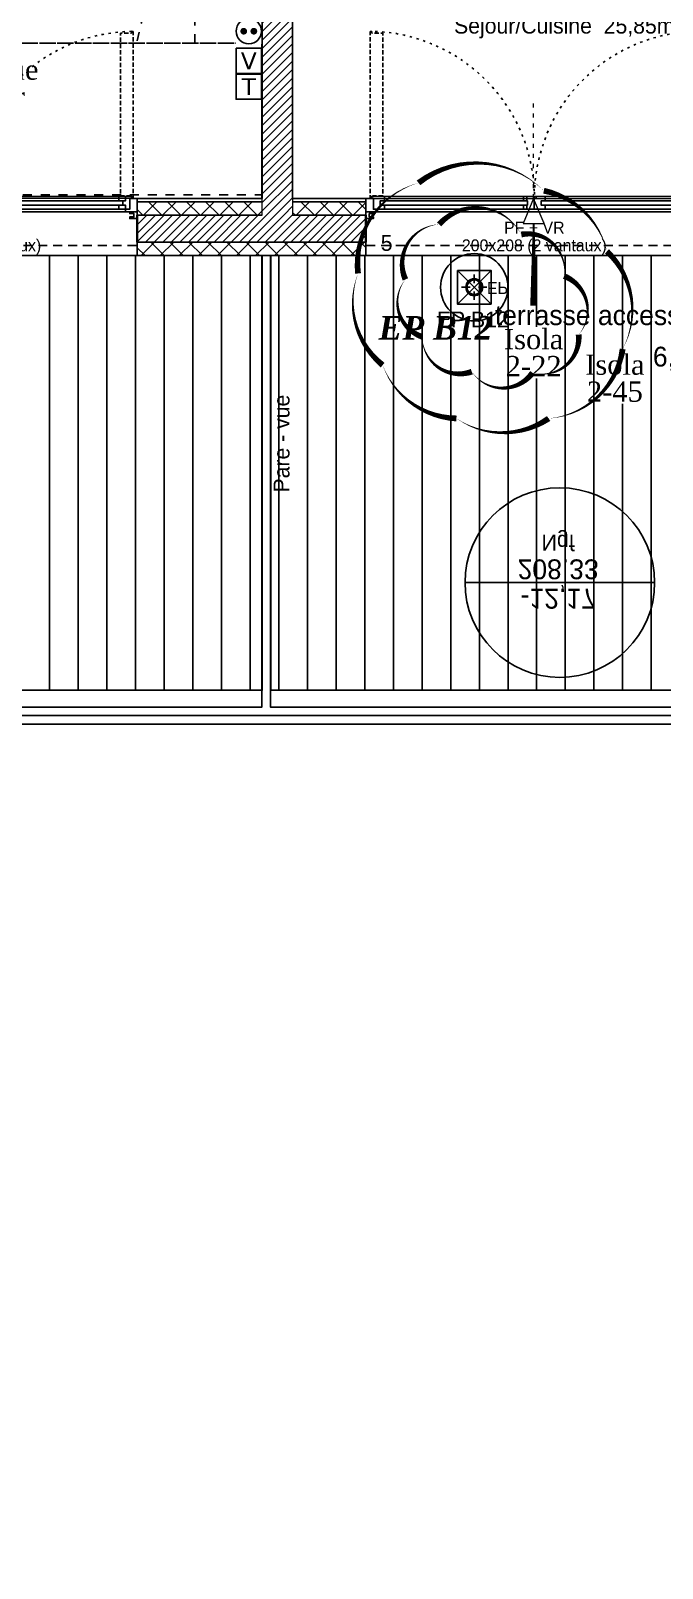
# Model space of a CAD drawing. Header units: centimetres. Extents: x -58072 to 12532, y -30603 to 6224.
# Drawn here: x 10410 to 10785, y 2738 to 3651 of the extents above; entities that cross this region are included whole.
import ezdxf

# ---------------------------------------------------------------- set-up
doc = ezdxf.new("R2010")
doc.units = ezdxf.units.CM
for name, pattern in [('ACAD_ISO03W100', [30, 12, -18]), ('Style de ligne -11', [0.347222, 0.20828, -0.138942]), ('Style de ligne -12', [0.164042, 0.054681, -0.109361]), ('Style de ligne -13', [0.147638, 0.098425, -0.049213]), ('VW-01', [0.41656, 0.20828, -0.20828])]:
    doc.linetypes.add(name, pattern=pattern)
for name, color, linetype in [('B Aménagement intérieur', 252, 'Continuous'), ('B GÈnÈral_Hatch', 252, 'Continuous'), ('B Général', 252, 'Continuous'), ('C ANNOTATIONS-niveaux', 252, 'Continuous'), ('C ANNOTATIONS-PRELEM', 252, 'Continuous'), ('C ANNOTATIONS-prestations', 252, 'Continuous'), ('C ANNOTATIONS-texte', 252, 'Continuous'), ('D SURFACES-shab', 252, 'Continuous'), ('prlm-EAU-EPEXT', 145, 'Continuous'), ('prlm-MOD', 7, 'Continuous'), ('prlm-VMC', 93, 'Continuous')]:
    doc.layers.add(name, color=color, linetype=linetype)
doc.layers.add('prlm-ELEC-CFA', color=1, linetype='Continuous', lineweight=25)
doc.layers.add('prlm-ELEC-CFO', color=1, linetype='Continuous', lineweight=25)
doc.layers.add('prlm-ZEROPLOT', color=254, linetype='Continuous', plot=False)
doc.styles.add('Eurostile', font='Eurosti.TTF')
doc.styles.add('Eurostile (bold)', font='Eurostib.TTF')
doc.styles.add('prlm-eau-ep', font='timesbi.ttf', dxfattribs={"height": 18})
doc.styles.add('prlm-vmc', font='pala.ttf', dxfattribs={"height": 14})
doc.styles.get("Standard").update_dxf_attribs({"font": 'isocp.shx', "height": 12})
pattern_1 = [(90, (0, 0), (17, 0), [])]
pattern_2 = [(45, (0, 0), (2.4253472, -2.6458333), [])]

# ---------------------------------------------------------------- blocks, each defined once
blk = doc.blocks.new('B 60.Groupe-6-1')
at = {"layer": 'B Général', "linetype": 'VW-01', "ltscale": 25.4}
blk.add_line((70, -114.99), (-70, -80.35), dxfattribs=at)
at = {"layer": 'B Général', "linetype": 'VW-01', "ltscale": 25.4, "flags": 128}
for points in [[(-70, 35), (70, 35), (70, -155), (-70, -155)], [(-70, -114.99), (70, -114.99), (70, -155), (-70, -155)]]:
    blk.add_lwpolyline(points, close=True, dxfattribs=at)
blk = doc.blocks.new('B 60.Lit 140.190_PMR 2')
at = {"layer": 'B Général', "linetype": 'VW-01', "ltscale": 25.4, "flags": 128}
for points in [[(70, 155), (-70, 155), (-70, 35), (70, 35)], [(-70, -155), (-70, 35), (-160, 35), (-160, -155)], [(160, -155), (160, 35), (70, 35), (70, -155)]]:
    blk.add_lwpolyline(points, close=True, dxfattribs=at)
at = {"layer": 'B Général', "linetype": 'VW-01', "ltscale": 25.4}
for centre, start, end in [((-70, 35), 90, 180), ((70, 35), 0, 90)]:
    blk.add_arc(centre, 90, start, end, dxfattribs=at)
at = {"layer": 'B Général'}
blk.add_blockref('B 60.Groupe-6-1', (0, 0), dxfattribs=at)
blk = doc.blocks.new('B 60.Groupe-29-1')
at = {"layer": 'D SURFACES-shab', "lineweight": 18, "flags": 128}
blk.add_lwpolyline([(9828.48, 3731.45), (10048.48, 3731.45), (10048.48, 3641.45), (10055.48, 3641.45), (10055.48, 3551.45), (10360.48, 3551.45), (10360.48, 3551.45), (10546.87, 3551.45), (10546.87, 3969.41), (10193.48, 3969.41), (10193.48, 3891.32), (10188.48, 3891.32), (10188.48, 3951.32), (9828.48, 3951.32)], close=True, dxfattribs=at)
at = {"layer": 'B Général', "rotation": 90}
blk.add_blockref('B 60.Lit 140.190_PMR 2', (10392.18, 3713.48), dxfattribs=at)
blk = doc.blocks.new('B 60.PF 200.208 + VR')
at = {"layer": 'B Général', "linetype": 'Continuous'}
for p, q in [((-100, 7), (-100, 17)), ((100, 7), (100, 17))]:
    blk.add_line(p, q, dxfattribs=at)
at = {"layer": 'B Général', "linetype": 'Continuous', "lineweight": 35}
for p, q in [((-100, 7), (-100, -9)), ((100, 7), (100, -9))]:
    blk.add_line(p, q, dxfattribs=at)
at = {"layer": 'B Général'}
blk.add_line((-93, 9), (97, 9), dxfattribs=at)
at = {"layer": 'B Général', "linetype": 'Style de ligne -13', "ltscale": 25.4, "flags": 128}
for points in [[(-97.5, 116.12), (-96.5, 116.12), (-96.5, 115.12), (-90, 115.12), (-90, 18.5), (-96.5, 18.5), (-96.5, 17.5), (-97.5, 17.5)], [(97.5, 116.12), (96.5, 116.12), (96.5, 115.12), (90, 115.12), (90, 18.5), (96.5, 18.5), (96.5, 17.5), (97.5, 17.5)]]:
    blk.add_lwpolyline(points, close=True, dxfattribs=at)
at = {"layer": 'B Général', "flags": 128}
for points in [[(-93, 10.5), (-93, 9), (-100, 9), (-100, 17), (-95.5, 17), (-95.5, 10.5)], [(-4.5, 18), (-89, 18), (-89, 15.5), (-4.5, 15.5)], [(-4.5, 13), (-89, 13), (-89, 10.5), (-4.5, 10.5)], [(6.5, 18), (93, 18), (93, 15.5), (6.5, 15.5)], [(6.5, 13), (93, 13), (93, 10.5), (6.5, 10.5)], [(93, 10.5), (93, 9), (100, 9), (100, 17), (95.5, 17), (95.5, 10.5)], [(-100, 9), (-100, 5), (-95.5, 5), (-95.5, 6), (-98, 6), (-98, 8), (-95.5, 8), (-95.5, 9)], [(100, 9), (100, 5), (95.5, 5), (95.5, 6), (98, 6), (98, 8), (95.5, 8), (95.5, 9)]]:
    blk.add_lwpolyline(points, close=True, dxfattribs=at)
at = {"layer": 'B Général', "linetype": 'Continuous', "flags": 128}
for points in [[(-89, 15.5), (-91.5, 15.5), (-91.5, 13), (-89, 13), (-89, 10.5), (-95.5, 10.5), (-95.5, 17), (-96.5, 17), (-96.5, 18), (-89, 18)], [(-6.5, 15.5), (-4, 15.5), (-4, 13), (-6.5, 13), (-6.5, 10.5), (0, 10.5), (0, 17), (1, 17), (1, 18), (-6.5, 18)], [(6.5, 15.5), (4, 15.5), (4, 13), (6.5, 13), (6.5, 10.5), (0, 10.5), (0, 17), (1, 17), (1, 18), (6.5, 18)], [(89, 15.5), (91.5, 15.5), (91.5, 13), (89, 13), (89, 10.5), (95.5, 10.5), (95.5, 17), (96.5, 17), (96.5, 18), (89, 18)]]:
    blk.add_lwpolyline(points, close=True, dxfattribs=at)
at = {"layer": 'B Général', "linetype": 'Style de ligne -11', "ltscale": 25.4, "flags": 128}
blk.add_lwpolyline([(-100, 9), (100, 9), (100, -11), (-100, -11)], close=True, dxfattribs=at)
at = {"layer": 'B Général', "flags": 128}
blk.add_lwpolyline([(100, -9), (100, -17), (-100, -17), (-100, -9)], dxfattribs=at)
at = {"layer": 'B Général'}
for centre in [(-97, 17.5), (97, 17.5)]:
    blk.add_circle(centre, 0.5, dxfattribs=at)
at = {"layer": 'B Général', "linetype": 'Style de ligne -12', "ltscale": 25.4}
for centre, start, end in [((-98.46, 17.77), 359.55233, 89.0018), ((98.46, 17.77), 90.9982, 180.44847)]:
    blk.add_arc(centre, 98.37, start, end, dxfattribs=at)
at = {"layer": 'B Général', "insert": (0, 3.15), "char_height": 7.056, "attachment_point": 2, "rotation": 360, "line_spacing_factor": 0.894578, "style": 'Eurostile'}
blk.add_mtext('PF + VR', dxfattribs=at)
at = {"layer": 'C ANNOTATIONS-prestations', "rotation": 360, "line_spacing_factor": 0.894578}
for s, insert, char_height, attachment_point, style in [('5', (-91.15, -4.77), 9.41, 1, 'Eurostile (bold)'), ('\\P200x208 (2 vantaux) ', (0, 3.15), 7.0556, 2, 'Eurostile')]:
    blk.add_mtext(s, dxfattribs=dict(at, insert=insert, char_height=char_height, attachment_point=attachment_point, style=style))
blk = doc.blocks.new('B 60.Alti BAT B R-4')
at = {"layer": 'C ANNOTATIONS-niveaux', "linetype": 'Continuous'}
blk.add_line((-55.25, -0.16), (57.25, -0.16), dxfattribs=at)
blk.add_circle((1, -0.16), 56.25, dxfattribs=at)
at = {"layer": 'C ANNOTATIONS-niveaux', "attachment_point": 2, "rotation": 0, "line_spacing_factor": 0.894578, "style": 'Eurostile'}
for s, insert, char_height in [('-12,17', (0, 15.29), 11.759), ('208.33', (0, -2.18), 11.759), ('Ngf', (0, -19.2), 9.407)]:
    blk.add_mtext(s, dxfattribs=dict(at, insert=insert, char_height=char_height))
blk = doc.blocks.new('B 60.EP')
at = {"layer": 'B Général', "linetype": 'Continuous'}
for p, q in [((-7.5, 0), (-2.5, 0)), ((0, 7.5), (0, 2.5)), ((7.5, 0), (2.5, 0)), ((0, -7.5), (0, -2.5))]:
    blk.add_line(p, q, dxfattribs=at)
at = {"layer": 'B Général', "linetype": 'Continuous', "flags": 128}
for points in [[(-5, 0, -1), (5, 0, -1)], [(-4.33, 0, -1), (4.33, 0, -1)]]:
    blk.add_lwpolyline(points, format="xyb", close=True, dxfattribs=at)
at = {"layer": 'C ANNOTATIONS-prestations', "insert": (7.5, 3.99), "char_height": 7.056, "attachment_point": 1, "line_spacing_factor": 0.894578, "style": 'Eurostile'}
blk.add_mtext('EP', dxfattribs=at)
blk = doc.blocks.new('xi.avext')
at = {"layer": 'C ANNOTATIONS-PRELEM'}
for p, q in [((-10, 10), (10, -10)), ((-10, -10), (10, 10))]:
    blk.add_line(p, q, dxfattribs=at)
at = {"layer": 'C ANNOTATIONS-PRELEM', "flags": 128}
blk.add_lwpolyline([(-10, 10), (10, 10), (10, -10), (-10, -10)], close=True, dxfattribs=at)
at = {"layer": 'C ANNOTATIONS-PRELEM'}
for radius in [20, 5]:
    blk.add_circle((0, 0), radius, dxfattribs=at)
blk = doc.blocks.new('xi.EA')
at = {"layer": 'prlm-VMC', "color": 0, "linetype": 'ByBlock', "lineweight": 5, "flags": 128}
blk.add_lwpolyline([(-6.17, -15), (6.17, -15), (0, 0)], close=True, dxfattribs=at)
at = {"layer": 'prlm-VMC', "color": 0, "linetype": 'ByBlock', "lineweight": -2, "flags": 128}
blk.add_lwpolyline([(0, -15, 1, 4, 0), (0, -63.63, 1, 1, 0)], format="xyseb", dxfattribs=at)
at = {"layer": 'prlm-VMC', "color": 0, "linetype": 'ByBlock', "lineweight": 5}
blk.add_solid([(0, 0), (6.17, -15), (-6.17, -15), (0, 0)], dxfattribs=at)
at = {"layer": 'prlm-ZEROPLOT', "color": 250, "linetype": 'ACAD_ISO03W100', "lineweight": 0, "ltscale": 0.2}
blk.add_lwpolyline([(0, 0), (0, 60)], dxfattribs=at)
blk = doc.blocks.new('xi.epext')
at = {"layer": 'prlm-EAU-EPEXT', "color": 0, "linetype": 'ByBlock', "lineweight": -2}
blk.add_circle((0, 0), 5, dxfattribs=at)
blk = doc.blocks.new('xi.PC')
at = {"color": 0, "lineweight": 5}
blk.add_wipeout([(-7.5, -7.5), (7.5, -7.5), (7.5, 7.5), (-7.5, 7.5)], dxfattribs=at).dxf.layer = 'prlm-ELEC-CFO'
at = {"layer": 'prlm-ELEC-CFO', "color": 0, "linetype": 'ByBlock', "lineweight": 5, "const_width": 2}
for points in [[(-4, 0, 1), (-2, 0, 1)], [(2, 0, 1), (4, 0, 1)]]:
    blk.add_lwpolyline(points, format="xyb", close=True, dxfattribs=at)
at = {"layer": 'prlm-ELEC-CFO', "color": 0, "linetype": 'ByBlock', "lineweight": -2}
blk.add_circle((0, 0), 7.5, dxfattribs=at)
blk = doc.blocks.new('xi.TV')
at = {"layer": 'prlm-ELEC-CFA', "color": 0, "linetype": 'ByBlock', "lineweight": -2, "flags": 128}
blk.add_lwpolyline([(-7.5, 7.5), (7.5, 7.5), (7.5, -7.5), (-7.5, -7.5)], close=True, dxfattribs=at)
at = {"layer": 'prlm-ELEC-CFA', "color": 0, "linetype": 'ByBlock', "insert": (0, 0), "char_height": 10, "width": 11.36, "attachment_point": 5}
blk.add_mtext('{\\fVerdana|b0|i0|c0|p34;V}', dxfattribs=at)
blk = doc.blocks.new('xi.TEL')
at = {"layer": 'prlm-ELEC-CFA', "color": 0, "linetype": 'ByBlock', "lineweight": -2, "flags": 128}
blk.add_lwpolyline([(-7.5, 7.5), (7.5, 7.5), (7.5, -7.5), (-7.5, -7.5)], close=True, dxfattribs=at)
at = {"layer": 'prlm-ELEC-CFA', "color": 0, "linetype": 'ByBlock', "insert": (0, 0), "char_height": 10, "width": 11.36, "attachment_point": 5}
blk.add_mtext('{\\fVerdana|b0|i0|c0|p34;T}', dxfattribs=at)

msp = doc.modelspace()

# ---------------------------------------------------------------- hatches: boundary and pattern name
at = {"layer": 'B GÈnÈral_Hatch', "linetype": 'Continuous'}
h = msp.add_hatch(dxfattribs=at)
h.set_pattern_fill('50_BETON', color=256, style=0, pattern_type=2)
h.set_pattern_definition(pattern_2)
h.paths.add_polyline_path([(10547.178, 3541.389), (10565.178, 3541.389), (10565.178, 4134.352), (10547.178, 4134.352)])
h = msp.add_hatch(dxfattribs=at)
h.set_pattern_fill('02_ISOLANT', color=256, angle=90, style=0, pattern_type=2)
h.set_pattern_definition([(135, (0, 0), (-5.656854, -5.656854), []), (225, (0, 0), (-5.656854, 5.656854), [])])
h.paths.add_polyline_path([(10473, 3541.389), (10547.178, 3541.389), (10547.178, 3549.389), (10473, 3549.389)])
h = msp.add_hatch(dxfattribs=at)
h.set_pattern_fill('50_BETON', color=256, style=0, pattern_type=2)
h.set_pattern_definition(pattern_2)
h.paths.add_polyline_path([(10473, 3541.389), (10473, 3525.389), (10608.627, 3525.389), (10608.627, 3541.389)])
h = msp.add_hatch(dxfattribs=at)
h.set_pattern_fill('02_ISOLANT', color=256, angle=-90, style=0, pattern_type=2)
h.set_pattern_definition([(-45, (0, 0), (5.656854, 5.656854), []), (45, (0, 0), (5.656854, -5.656854), [])])
h.paths.add_polyline_path([(10608.627, 3549.389), (10565.178, 3549.389), (10565.178, 3541.389), (10608.627, 3541.389)])
h = msp.add_hatch(dxfattribs=at)
h.set_pattern_fill('02_ISOLANT', color=256, style=0, pattern_type=2)
h.set_pattern_definition([(45, (0, 0), (-5.656854, 5.656854), []), (135, (0, 0), (5.656854, 5.656854), [])])
h.paths.add_polyline_path([(10473, 3525.389), (10473, 3517.389), (10608.627, 3517.389), (10608.627, 3525.389)])
h = msp.add_hatch(dxfattribs=at)
h.set_pattern_fill('H_BARDAGE V 150', color=256, style=0, pattern_type=2)
h.set_pattern_definition(pattern_1)
h.paths.add_polyline_path([(10064.998, 3259.389), (10547.178, 3259.389), (10547.178, 3517.389), (10064.998, 3517.389)])
h = msp.add_hatch(dxfattribs=at)
h.set_pattern_fill('H_BARDAGE V 150', color=256, style=0, pattern_type=2)
h.set_pattern_definition(pattern_1)
h.paths.add_polyline_path([(10552.178, 3259.389), (10820.388, 3259.389), (10820.388, 3517.389), (10552.178, 3517.389)])

# ---------------------------------------------------------------- linework, layer by layer
at = {"layer": 'B Général', "linetype": 'Continuous', "lineweight": 18}
for p, q in [((10547.178, 4134.352), (10547.178, 3551.389)), ((10565.178, 4134.352), (10565.178, 3551.389)), ((10547.178, 3541.389), (10547.178, 3551.389)), ((10565.178, 3551.389), (10565.178, 3541.389)), ((10473, 3541.389), (10547.178, 3541.389)), ((10565.178, 3541.389), (10608.627, 3541.389)), ((10473, 3525.389), (10608.627, 3525.389))]:
    msp.add_line(p, q, dxfattribs=at)
at = {"layer": 'B Général', "linetype": 'Continuous'}
for p, q in [((10547.178, 4134.352), (10547.178, 3551.389)), ((10565.178, 4134.352), (10565.178, 3551.389)), ((10473, 3551.389), (10547.178, 3551.389)), ((10473, 3551.389), (10547.178, 3551.389)), ((10473, 3517.389), (10473, 3551.389)), ((10565.178, 3551.389), (10608.627, 3551.389)), ((10565.178, 3551.389), (10608.627, 3551.389)), ((10608.627, 3517.389), (10608.627, 3551.389)), ((10473, 3549.389), (10547.178, 3549.389)), ((10473, 3549.389), (10547.178, 3549.389)), ((10473, 3541.389), (10547.178, 3541.389)), ((10565.178, 3549.389), (10608.627, 3549.389)), ((10565.178, 3549.389), (10608.627, 3549.389)), ((10565.178, 3541.389), (10608.627, 3541.389)), ((10473, 3525.389), (10608.627, 3525.389)), ((10473, 3517.389), (10608.627, 3517.389)), ((10473, 3517.389), (10608.627, 3517.389))]:
    msp.add_line(p, q, dxfattribs=at)
at = {"layer": 'B Général', "linetype": 'Continuous', "flags": 128}
for points in [[(9810.485, 3239.389), (10820.388, 3239.389), (10820.388, 3517.39), (9810.485, 3517.39)], [(9818.485, 3244.389), (9818.485, 3249.389), (10049.795, 3249.389), (10049.795, 3517.389), (10054.795, 3517.389), (10054.795, 3249.389), (10546.975, 3249.389), (10546.975, 3517.389), (10551.975, 3517.389), (10551.975, 3249.389), (10820.388, 3249.389), (10820.388, 3244.389)], [(10064.998, 3259.389), (10547.178, 3259.389), (10547.178, 3517.389), (10064.998, 3517.389)], [(10552.178, 3259.389), (10820.388, 3259.389), (10820.388, 3517.389), (10552.178, 3517.389)]]:
    msp.add_lwpolyline(points, close=True, dxfattribs=at)
at = {"layer": 'D SURFACES-shab', "lineweight": 18, "flags": 128}
msp.add_lwpolyline([(11065.081, 3909.359), (11065.081, 3984.561), (10918.75, 3984.561), (10856.77, 3984.587), (10856.779, 4128.366), (10565.172, 4128.338), (10565.178, 3551.347), (11065.081, 3551.347)], close=True, dxfattribs=at)

# ---------------------------------------------------------------- block references
at = {"layer": 'B Aménagement intérieur'}
msp.add_blockref('B 60.Groupe-29-1', (0, 0), dxfattribs=at)
at = {"layer": 'B Général'}
for p in [(10373, 3534.389), (10708.627, 3534.389)]:
    msp.add_blockref('B 60.PF 200.208 + VR', p, dxfattribs=at)
at = {"layer": 'B Général', "xscale": -1, "rotation": 180}
msp.add_blockref('B 60.EP', (10672.986, 3498.622), dxfattribs=at)
at = {"layer": 'C ANNOTATIONS-niveaux', "xscale": -1, "rotation": 180}
msp.add_blockref('B 60.Alti BAT B R-4', (10722.75, 3323.151), dxfattribs=at)
at = {"layer": 'C ANNOTATIONS-PRELEM'}
msp.add_blockref('xi.avext', (10672.986, 3498.622), dxfattribs=at)
at = {"layer": 'prlm-EAU-EPEXT'}
msp.add_blockref('xi.epext', (10672.986, 3498.622), dxfattribs=at)
at = {"layer": 'prlm-ELEC-CFA'}
msp.add_blockref('xi.TEL', (10539.178, 3617.671), dxfattribs=at)
at = {"layer": 'prlm-VMC', "rotation": 359.9952152183443}
msp.add_blockref('xi.EA', (10708.215, 3551.377), dxfattribs=at)

# ---------------------------------------------------------------- texts
at = {"layer": 'C ANNOTATIONS-PRELEM', "insert": (10650.755, 3484.19), "char_height": 9.4074, "width": 86.19473, "attachment_point": 1, "line_spacing_factor": 1.494166, "style": 'Eurostile'}
msp.add_mtext('EP B12', dxfattribs=at)
at = {"layer": 'C ANNOTATIONS-prestations', "insert": (10553.918, 3376.812), "char_height": 9.4074, "width": 60.87574, "attachment_point": 1, "rotation": 90, "line_spacing_factor": 0.894578, "style": 'Eurostile'}
msp.add_mtext('Pare - vue', dxfattribs=at)
at = {"layer": 'C ANNOTATIONS-texte', "insert": (10661, 3664.23), "char_height": 9.40741, "width": 211.84601, "attachment_point": 1, "line_spacing_factor": 0.894578, "style": 'Eurostile'}
msp.add_mtext('Séjour/Cuisine  25,85m{\\H0.6667x;\\S2^ ;}', dxfattribs=at)
at = {"layer": 'D SURFACES-shab', "insert": (10819.778, 3487.911), "char_height": 11.75926, "attachment_point": 3, "line_spacing_factor": 0.894578, "style": 'Eurostile'}
msp.add_mtext('terrasse accessible\\P6,5m{\\H0.6667x;\\S2^ ;}', dxfattribs=at)
at = {"layer": 'prlm-EAU-EPEXT', "insert": (10616.229, 3481.533), "char_height": 14, "width": 86.19473, "attachment_point": 1, "style": 'prlm-eau-ep'}
msp.add_mtext('EP B12', dxfattribs=at)

# ---------------------------------------------------------------- next in the draw order: texts
at = {"layer": 'prlm-VMC', "insert": (10375.636, 3627.697), "char_height": 12, "width": 20.51, "attachment_point": 5, "line_spacing_factor": 0.8, "style": 'prlm-vmc', "bg_fill": 2}
msp.add_mtext('Auvent acoustique intérieur', dxfattribs=at)
at = {"layer": 'prlm-VMC', "char_height": 12, "attachment_point": 5, "line_spacing_factor": 0.8, "style": 'prlm-vmc', "bg_fill": 3, "box_fill_scale": 1.1, "bg_fill_color": 256, "bg_fill_transparency": 0}
for s, insert, width in [('Isola\\P2-22', (10708.207, 3459.837), 17.39793), ('Isola\\P2-45', (10756.428, 3444.594), 20.51)]:
    msp.add_mtext(s, dxfattribs=dict(at, insert=insert, width=width))

# ---------------------------------------------------------------- next in the draw order: linework, layer by layer
at = {"layer": 'prlm-MOD'}
for points in [[(10639.888, 3560.582, 0, 3.5, 0.367655), (10603.996, 3506.792, 0, 3.5, 0.3229093), (10618.609, 3452.385, 0, 3.5, 0.3049086), (10662.415, 3420.72, 0, 3.5, 0.308675), (10717.109, 3420.703, 0, 3.5, 0.3510833), (10761.046, 3461.963, 0, 3.5, 0.3383059), (10751.729, 3519.919, 0, 3.5, 0.2931391), (10714.261, 3555.912, 0, 3.5, 0.3765954)], [(10652.14, 3535.951, 0, 3.5, 0.5205671), (10632.104, 3503.239, 0, 3.5, 0.5205671), (10632.104, 3503.239, 0, 3.5, 0.5205671), (10642.122, 3469.191, 0, 3.5, 0.5205671), (10642.122, 3469.191, 0, 3.5, 0.5205671), (10671.508, 3448.495, 0, 3.5, 0.5205671), (10671.508, 3448.495, 0, 3.5, 0.5205671), (10707.574, 3447.828, 0, 3.5, 0.5205671), (10707.574, 3447.828, 0, 3.5, 0.5205671), (10734.957, 3470.526, 0, 3.5, 0.5205671), (10734.957, 3470.526, 0, 3.5, 0.5205671), (10726.274, 3505.241, 0, 3.5, 0.5205671), (10726.274, 3505.241, 0, 3.5, 0.5205671), (10700.895, 3529.943, 0, 3.5, 0.5205671), (10700.895, 3529.943, 0, 3.5, 0.5205671)]]:
    msp.add_lwpolyline(points, format="xyseb", close=True, dxfattribs=at)
at = {"layer": 'prlm-ZEROPLOT'}
for points in [[(8418.485, 4917.388), (10859.388, 4917.388), (10859.389, 3517.39), (9818.485, 3517.39), (9818.485, 2192.491), (8418.485, 2192.491)], [(10820.388, 3517.389), (9818.485, 3517.389), (9818.485, 3239.389), (10820.388, 3239.389)]]:
    msp.add_lwpolyline(points, close=True, dxfattribs=at)

# ---------------------------------------------------------------- next in the draw order: block references
at = {"layer": 'prlm-EAU-EPEXT'}
msp.add_blockref('xi.avext', (10672.986, 3498.622), dxfattribs=at)

# ---------------------------------------------------------------- next in the draw order: block references
at = {"layer": 'prlm-ELEC-CFO'}
msp.add_blockref('xi.PC', (10539.178, 3650.579), dxfattribs=at)

# ---------------------------------------------------------------- next in the draw order: block references
at = {"layer": 'prlm-ELEC-CFA'}
msp.add_blockref('xi.TV', (10539.178, 3632.96), dxfattribs=at)

doc.saveas('drawing.dxf')
